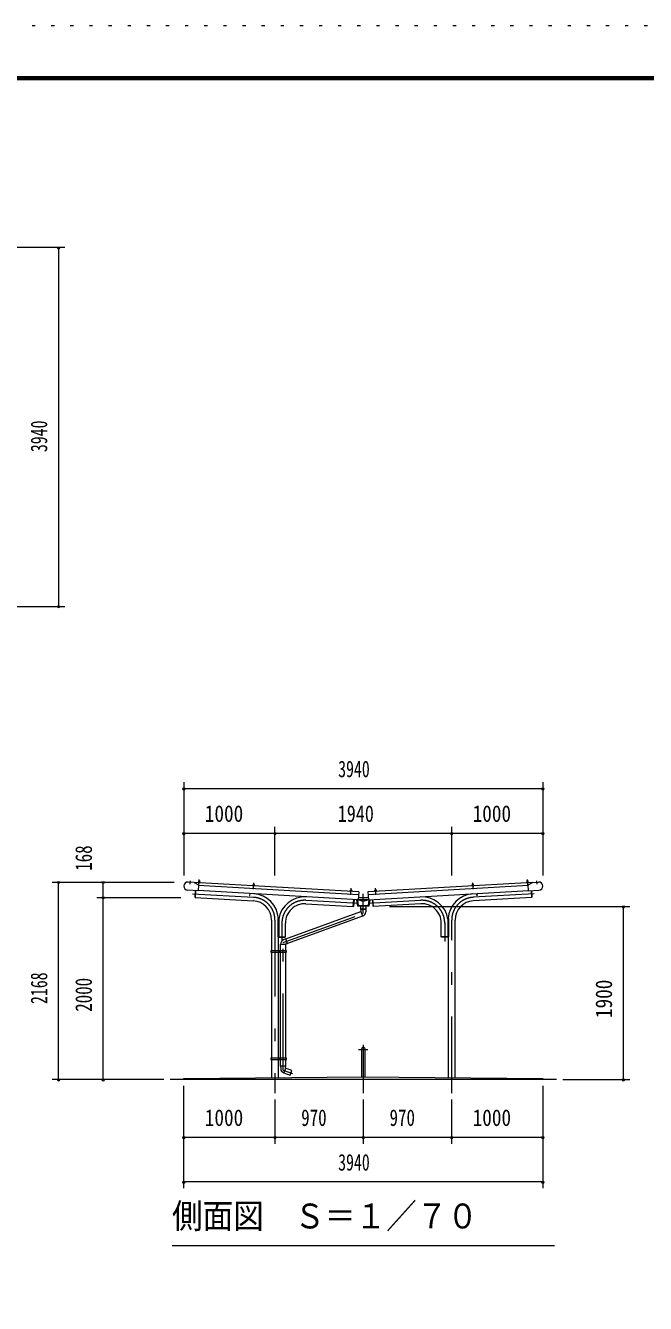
# Model space of a CAD drawing. Units: millimetres, scale not verified. Extents: x -30294 to 30299, y -14700 to 14700.
# Drawn here: x 1878 to 8682, y 668 to 14700 of the extents above; entities that cross this region are included whole.
import ezdxf
from ezdxf.enums import TextEntityAlignment as Align

# ---------------------------------------------------------------- set-up
doc = ezdxf.new("R2010")
doc.units = ezdxf.units.MM
doc.header["$LTSCALE"] = 70
doc.linetypes.add('USER3', pattern=[24, 12, -5, 2, -5])
doc.linetypes.add('USER4', pattern=[3, 0.5, -2.5])
for name, color, linetype, lineweight in [('0-2_1-0BOLD', 7, 'Continuous', 18), ('0-3_1-2CENTER', 3, 'USER3', 18), ('0-5_1-5DIM', 3, 'Continuous', 18), ('0-C_F-F', 5, 'Continuous', 18), ('0-D_F-E_J_ADD', 5, 'USER4', 18)]:
    doc.layers.add(name, color=color, linetype=linetype, lineweight=lineweight)
doc.styles.add('ＭＳ ゴシック', font='')
doc.styles.get('ＭＳ ゴシック').set_extended_font_data('MS Gothic')

msp = doc.modelspace()

# ---------------------------------------------------------------- linework, layer by layer
at = {"layer": '0-2_1-0BOLD'}
for p, q in [((3772.83, 5198.02), (3658.52, 5204.61)), ((3728.15, 5291.75), (3663.76, 5295.46)), ((3728.15, 5291.75), (3776.63, 5263.91)), ((5535.15, 5187.05), (3729.11, 5291.2)), ((3739.68, 5199.93), (3735.58, 5128.85)), ((3742.88, 5199.75), (3738.66, 5126.57)), ((3771.98, 5291.97), (3794.45, 5290.67)), ((3776.63, 5263.91), (3772.83, 5198.02)), ((5530.08, 5099.7), (3773.01, 5201.01)), ((3776.45, 5260.92), (5533.55, 5159.6)), ((3780.26, 5296.56), (3780.56, 5301.67)), ((3787.69, 5310.22), (3780.95, 5310.6)), ((3787.05, 5301.3), (3786.75, 5296.19)), ((4393.46, 5256.13), (4370.99, 5257.43)), ((4379.57, 5267.14), (4379.27, 5262.02)), ((4379.95, 5276.07), (4386.69, 5275.68)), ((4385.76, 5261.65), (4386.05, 5266.76)), ((5439.2, 5195.83), (5439.01, 5192.6)), ((5447.77, 5205.54), (5447.48, 5200.43)), ((5448.16, 5214.47), (5447.67, 5206.05)), ((5453.96, 5200.05), (5454.26, 5205.16)), ((5637.72, 5159.6), (7394.82, 5260.92)), ((5641.2, 5099.7), (7398.27, 5201.01)), ((5716.38, 5214.09), (5716.86, 5205.66)), ((5717.02, 5205.16), (5717.31, 5200.05)), ((5723.8, 5200.43), (5723.5, 5205.54)), ((6777.82, 5256.13), (6800.29, 5257.43)), ((6791.32, 5276.07), (6784.59, 5275.68)), ((6785.52, 5261.65), (6785.23, 5266.76)), ((6791.71, 5267.14), (6792.01, 5262.02)), ((7376.83, 5290.67), (7399.29, 5291.97)), ((7390.33, 5310.6), (7383.59, 5310.22)), ((7384.53, 5296.19), (7384.23, 5301.3)), ((7390.72, 5301.67), (7391.01, 5296.56)), ((7398.45, 5198.02), (7512.76, 5204.61)), ((7428.4, 5199.75), (7432.61, 5126.57)), ((7431.59, 5199.93), (7435.7, 5128.85)), ((3735.59, 5128.85), (3738.78, 5128.66)), ((3738.66, 5126.57), (4377.83, 5089.71)), ((4340.79, 5146.24), (4342.06, 5168.2)), ((5483.35, 5102.18), (5479.09, 5028.32)), ((5523.58, 5030.37), (5512.93, 5100.69)), ((5585.64, 5082.67), (5530, 5099.71)), ((5535.15, 5187.05), (5530.08, 5099.7)), ((5530.26, 5102.68), (5641.02, 5102.68)), ((5639.87, 5122.67), (5531.41, 5122.67)), ((5641.28, 5099.71), (5585.64, 5082.67)), ((5687.93, 5102.18), (5692.19, 5028.32)), ((7432.61, 5126.57), (6793.45, 5089.71)), ((6830.49, 5146.24), (6829.22, 5168.2)), ((7435.69, 5128.85), (7432.5, 5128.66)), ((5576.82, 4919.39), (4753.81, 4619.85)), ((5479.09, 5028.32), (5475.9, 5028.5)), ((5558.14, 4993.13), (5558.14, 5002.67)), ((5614.64, 4993.13), (5612.88, 4967.33)), ((5613.14, 5002.67), (5613.14, 4993.13)), ((5692.19, 5028.32), (5695.38, 5028.5)), ((4577.49, 4878.22), (4577.49, 4541.08)), ((4656.79, 4894.99), (4656.79, 4694.99)), ((4730.09, 4694.99), (4730.09, 4844.99)), ((6514.48, 4894.99), (6520.49, 4894.99)), ((6514.48, 4894.99), (6514.48, 4694.99)), ((6520.49, 4894.99), (6520.49, 4694.99)), ((6593.79, 3147.3), (6593.79, 4878.22)), ((4650.78, 4694.99), (4730.09, 4694.99)), ((4653.78, 4541.08), (4653.78, 4694.99)), ((4734.49, 4672.94), (4710.85, 4662.46)), ((4754.32, 4618.43), (4734.49, 4672.94)), ((6517.49, 4694.99), (6517.49, 3148.08)), ((4569.79, 4533.08), (4575.89, 4533.08)), ((4575.89, 4541.08), (4575.89, 4525.08)), ((4577.49, 4525.08), (4577.49, 3361.93)), ((4653.79, 3361.93), (4653.79, 4525.08)), ((4655.39, 4525.08), (4655.39, 4541.08)), ((4676.54, 4525.08), (4676.54, 4541.08)), ((4678.14, 4541.08), (4678.14, 4612.18)), ((4678.14, 3361.93), (4678.14, 4525.08)), ((4754.32, 4618.43), (4733.14, 4612.32)), ((4733.14, 4525.08), (4733.14, 3361.93)), ((4734.74, 4541.08), (4734.74, 4525.08)), ((4734.74, 4533.08), (4740.84, 4533.08)), ((5564.29, 3457.54), (5564.29, 3157.32)), ((5606.99, 3157.32), (5606.99, 3457.54)), ((4575.89, 3353.93), (4569.79, 3353.93)), ((4575.89, 3361.93), (4575.89, 3345.93)), ((4577.49, 3345.93), (4577.49, 3147.3)), ((4653.79, 3148.08), (4653.79, 3345.93)), ((4655.39, 3345.93), (4655.39, 3361.93)), ((4676.54, 3345.93), (4676.54, 3361.93)), ((4678.14, 3272.56), (4678.14, 3345.93)), ((4733.14, 3345.93), (4733.14, 3272.56)), ((4734.74, 3361.93), (4734.74, 3345.93)), ((4740.84, 3353.93), (4734.74, 3353.93)), ((7705.65, 3127.54), (3465.63, 3127.54)), ((4714.46, 3198.83), (4781.28, 3174.52))]:
    msp.add_line(p, q, dxfattribs=at)
for points in [[(3794.26, 5287.44), (3794.45, 5290.67), (3790.36, 5295.98), (3776.66, 5296.77), (3771.98, 5291.97), (3771.8, 5288.73)], [(3789.99, 5296), (3790.29, 5301.11), (3789.45, 5301.66), (3778.22, 5302.31), (3777.31, 5301.86), (3777.02, 5296.75)], [(3780.47, 5302.18), (3780.95, 5310.6), (3782.14, 5311.66), (3786.63, 5311.41), (3787.69, 5310.22), (3787.2, 5301.8)], [(4370.8, 5254.2), (4370.99, 5257.43), (4375.66, 5262.23), (4389.37, 5261.44), (4393.46, 5256.13), (4393.27, 5252.9)], [(4376.03, 5262.21), (4376.32, 5267.32), (4377.22, 5267.78), (4388.46, 5267.13), (4389.3, 5266.58), (4389, 5261.46)], [(4386.21, 5267.26), (4386.69, 5275.68), (4385.64, 5276.87), (4381.14, 5277.13), (4379.95, 5276.07), (4379.46, 5267.64)], [(5461.66, 5194.54), (5439.2, 5195.83), (5443.87, 5200.64), (5457.58, 5199.85)], [(5444.23, 5200.61), (5444.53, 5205.73), (5445.43, 5206.18), (5456.67, 5205.53), (5457.51, 5204.98), (5457.21, 5199.86)], [(5454.42, 5205.66), (5454.9, 5214.09), (5453.84, 5215.27), (5449.34, 5215.53), (5448.16, 5214.47), (5454.9, 5214.09)], [(5457.58, 5199.85), (5461.66, 5194.54), (5461.48, 5191.31)], [(7442.17, 5291.2), (5636.13, 5187.05), (5641.2, 5099.7)], [(5732.08, 5195.83), (5727.41, 5200.64), (5713.7, 5199.85), (5709.61, 5194.54)], [(5709.8, 5191.31), (5709.61, 5194.54), (5732.08, 5195.83), (5732.27, 5192.6)], [(5714.06, 5199.86), (5713.77, 5204.98), (5714.61, 5205.53), (5725.84, 5206.18), (5726.75, 5205.73), (5727.04, 5200.61)], [(5723.61, 5206.05), (5723.12, 5214.47), (5716.38, 5214.09), (5717.43, 5215.27), (5721.93, 5215.53), (5723.12, 5214.47)], [(6800.48, 5254.2), (6800.29, 5257.43), (6795.61, 5262.23), (6781.91, 5261.44), (6777.82, 5256.13), (6778.01, 5252.9)], [(6795.25, 5262.21), (6794.96, 5267.32), (6794.05, 5267.78), (6782.82, 5267.13), (6781.98, 5266.58), (6782.28, 5261.46)], [(6785.07, 5267.26), (6784.59, 5275.68), (6785.64, 5276.87), (6790.14, 5277.13), (6791.32, 5276.07), (6791.81, 5267.64)], [(7399.48, 5288.73), (7399.29, 5291.97), (7394.62, 5296.77), (7380.91, 5295.98), (7376.83, 5290.67), (7377.01, 5287.44)], [(7394.25, 5296.75), (7393.96, 5301.86), (7393.06, 5302.31), (7381.83, 5301.66), (7380.99, 5301.11), (7381.28, 5296)], [(7384.08, 5301.8), (7383.59, 5310.22), (7384.65, 5311.41), (7389.14, 5311.66), (7390.33, 5310.6), (7390.81, 5302.18)], [(7398.45, 5198.02), (7394.65, 5263.91), (7443.13, 5291.75), (7507.52, 5295.46)], [(4338.86, 5168.39), (4337.6, 5146.43), (4340.79, 5146.24)], [(4954.13, 5056.49), (5475.77, 5026.41), (5480.14, 5102.18)], [(5520.69, 5100.24), (5530.11, 5037.97), (5641.17, 5037.97), (5650.6, 5100.25)], [(5658.35, 5100.69), (5647.71, 5030.37), (5523.58, 5030.37)], [(6217.14, 5056.49), (5695.5, 5026.41), (5691.14, 5102.18)], [(6832.41, 5168.39), (6833.68, 5146.43), (6830.49, 5146.24)], [(4735, 4671.53), (5558.14, 4971.13), (5576.95, 4919.44)], [(5555.64, 5029.67), (5555.64, 5002.67), (5615.64, 5002.67), (5615.64, 5029.67)], [(5614.64, 4993.13), (5556.64, 4993.13), (5558.14, 4971.12)], [(4650.78, 4694.99), (4650.78, 4894.99), (4656.79, 4894.99)], [(6520.49, 4694.99), (6441.19, 4694.99), (6441.19, 4844.99)], [(4655.94, 4694.99), (4655.94, 4691.79), (4727.94, 4691.79), (4727.94, 4694.99)], [(6515.34, 4694.99), (6515.34, 4691.79), (6443.34, 4691.79), (6443.34, 4694.99)], [(4678.14, 4612.32), (4733.14, 4612.32), (4733.14, 4541.08)], [(4733.14, 3250.56), (4734.64, 3272.56), (4676.64, 3272.56), (4678.4, 3246.77)], [(4781.28, 3174.52), (4800.09, 3226.2), (4733.14, 3250.56), (4714.33, 3198.88)], [(3615.64, 3127.54), (3615.64, 3137.54), (5585.64, 3157.54), (7555.64, 3137.54), (7555.64, 3127.54)]]:
    msp.add_lwpolyline(points, dxfattribs=at)
for points in [[(4569.79, 4525.08), (4740.84, 4525.08), (4740.84, 4541.08), (4569.79, 4541.08)], [(4660.96, 4530.19), (4665.96, 4527.3), (4670.96, 4530.19), (4670.96, 4535.96), (4665.96, 4538.85), (4660.96, 4535.96)], [(4740.84, 3345.93), (4740.84, 3361.93), (4569.79, 3361.93), (4569.79, 3345.93)], [(4670.96, 3351.04), (4665.96, 3348.16), (4660.96, 3351.04), (4660.96, 3356.81), (4665.96, 3359.7), (4670.96, 3356.81)]]:
    msp.add_lwpolyline(points, close=True, dxfattribs=at)
for centre, radius in [((4665.96, 4533.08), 6.25), ((4665.96, 4533.08), 4.9), ((4665.96, 3353.93), 6.25), ((4665.96, 3353.93), 4.9)]:
    msp.add_circle(centre, radius, dxfattribs=at)
for centre, radius, start, end in [((3661.14, 5250.04), 45.5, 86.69978, 266.69978), ((3778.81, 5299.4), 2.88, 52.31572, 112.31572), ((3783.21, 5291.26), 10.75, 69.11201, 104.28793), ((3788.53, 5298.84), 2.88, 61.08423, 121.08423), ((4377.81, 5264.86), 2.88, 52.31572, 112.31572), ((4382.22, 5256.72), 10.75, 69.11201, 104.28793), ((4387.54, 5264.3), 2.88, 61.08423, 121.08423), ((5446.02, 5203.27), 2.88, 52.31572, 112.31572), ((5450.43, 5195.12), 10.75, 69.11201, 104.28793), ((5455.75, 5202.7), 2.88, 61.08423, 121.08423), ((5715.53, 5202.7), 2.88, 58.91577, 118.91577), ((5720.85, 5195.12), 10.75, 75.71207, 110.88799), ((5725.26, 5203.27), 2.88, 67.68428, 127.68428), ((6783.74, 5264.3), 2.88, 58.91577, 118.91577), ((6789.06, 5256.72), 10.75, 75.71207, 110.88799), ((6793.47, 5264.86), 2.88, 67.68428, 127.68428), ((7382.75, 5298.84), 2.88, 58.91577, 118.91577), ((7388.07, 5291.26), 10.75, 75.71207, 110.88799), ((7392.47, 5299.4), 2.88, 67.68428, 127.68428), ((7510.14, 5250.04), 45.5, 273.30022, 93.30022), ((4365.63, 4878.22), 211.85, 0, 86.7), ((4365.63, 4878.22), 288.15, 3.33707, 86.70007), ((4941.94, 4844.99), 288.15, 86.70003, 171.72519), ((4941.94, 4844.99), 211.85, 86.7, 180), ((6229.34, 4844.99), 288.15, 8.27481, 93.29997), ((6229.34, 4844.99), 211.85, 0, 93.3), ((6805.64, 4878.22), 288.15, 93.29993, 176.66293), ((6805.64, 4878.22), 211.85, 93.3, 180), ((5558.01, 4971.08), 55, 289.99945, 356.09424), ((4733.14, 4612.18), 55, 113.90576, 180), ((5585.64, 3457.54), 21.35, 0, 180), ((4733.27, 3250.52), 55, 183.90576, 250)]:
    msp.add_arc(centre, radius, start, end, dxfattribs=at)
at = {"layer": '0-3_1-2CENTER'}
for p, q in [((3684.1, 5309.92), (3681.9, 5270.98)), ((3780.99, 5252.67), (3785.03, 5322.77)), ((4379.99, 5218.13), (4384.03, 5288.23)), ((5448.2, 5156.53), (5452.25, 5226.63)), ((5723.07, 5156.53), (5719.03, 5226.63)), ((6791.28, 5218.13), (6787.24, 5288.23)), ((7390.29, 5252.67), (7386.25, 5322.77)), ((7487.17, 5309.92), (7489.38, 5270.98)), ((3711.14, 5166.37), (4380.03, 5127.8)), ((5531.08, 5061.43), (4956.33, 5094.57)), ((6214.95, 5094.57), (5640.19, 5061.43)), ((7460.14, 5166.37), (6791.25, 5127.8)), ((4615.64, 4878.22), (4615.64, 2977.54)), ((4691.94, 4844.99), (4691.94, 4641.79)), ((6479.34, 4844.99), (6479.34, 4641.79)), ((6555.64, 2977.54), (6555.64, 4878.22)), ((4678.46, 4533.08), (4653.46, 4533.08)), ((4665.96, 4520.58), (4665.96, 4545.58)), ((5585.64, 3508.89), (5585.64, 2977.54)), ((5534.29, 3457.54), (5636.99, 3457.54)), ((4653.46, 3353.93), (4678.46, 3353.93)), ((4665.96, 3366.43), (4665.96, 3341.43)), ((4705.64, 3231.31), (4809.39, 3193.55))]:
    msp.add_line(p, q, dxfattribs=at)
msp.add_lwpolyline([(4705.64, 3231.31), (4705.64, 4631.58), (5585.64, 4951.87), (5585.64, 5165.66)], dxfattribs=at)
for centre, start, end in [((4365.63, 4878.22), 0, 86.69983), ((4941.94, 4844.99), 86.70003, 180), ((6229.34, 4844.99), 0, 93.29997), ((6805.64, 4878.22), 93.30017, 180)]:
    msp.add_arc(centre, 250, start, end, dxfattribs=at)
at = {"layer": '0-5_1-5DIM'}
for p, q in [((2310.63, 12262.54), (918.62, 12262.54)), ((2254.63, 12262.54), (2226.63, 12262.54)), ((2240.63, 12262.54), (2240.63, 8322.54)), ((918.62, 8322.54), (2310.63, 8322.54)), ((2254.63, 8322.54), (2226.63, 8322.54)), ((3629.64, 6321.54), (3601.64, 6321.54)), ((3615.64, 6391.54), (3615.64, 5365.54)), ((3615.64, 6321.54), (7555.64, 6321.54)), ((7569.64, 6321.54), (7541.64, 6321.54)), ((7555.64, 6391.54), (7555.64, 5365.54)), ((4615.64, 5365.54), (4615.64, 5901.54)), ((6555.64, 5365.54), (6555.64, 5901.54)), ((3629.64, 5831.54), (3601.64, 5831.54)), ((3615.64, 5831.54), (4615.64, 5831.54)), ((4629.64, 5831.54), (4601.64, 5831.54)), ((4615.64, 5831.54), (6555.64, 5831.54)), ((6569.64, 5831.54), (6541.64, 5831.54)), ((6555.64, 5831.54), (7555.64, 5831.54)), ((7569.64, 5831.54), (7541.64, 5831.54)), ((2170.63, 5295.54), (3510.5, 5295.54)), ((2254.63, 5295.54), (2226.63, 5295.54)), ((2240.63, 3127.54), (2240.63, 5295.54)), ((2744.63, 5295.54), (2716.63, 5295.54)), ((2730.63, 5127.54), (2730.63, 5295.54)), ((2660.63, 5127.54), (3582.52, 5127.54)), ((2744.63, 5127.54), (2716.63, 5127.54)), ((2730.63, 3127.54), (2730.63, 5127.54)), ((5873.68, 5027.54), (8510.65, 5027.54)), ((8454.65, 5027.54), (8426.65, 5027.54)), ((8440.65, 3127.54), (8440.65, 5027.54)), ((3395.63, 3127.54), (2170.63, 3127.54)), ((2254.63, 3127.54), (2226.63, 3127.54)), ((2744.63, 3127.54), (2716.63, 3127.54)), ((7775.65, 3127.54), (8510.65, 3127.54)), ((8454.65, 3127.54), (8426.65, 3127.54)), ((3615.64, 1932.54), (3615.64, 3057.54)), ((7555.64, 3057.54), (7555.64, 1932.54)), ((4615.64, 2907.54), (4615.64, 2422.54)), ((5585.64, 2907.54), (5585.64, 2422.54)), ((6555.64, 2422.54), (6555.64, 2907.54)), ((3629.64, 2492.54), (3601.64, 2492.54)), ((3615.64, 2492.54), (4615.64, 2492.54)), ((4629.64, 2492.54), (4601.64, 2492.54)), ((4615.64, 2492.54), (5585.64, 2492.54)), ((5599.64, 2492.54), (5571.64, 2492.54)), ((5585.64, 2492.54), (6555.64, 2492.54)), ((6569.64, 2492.54), (6541.64, 2492.54)), ((6555.64, 2492.54), (7555.64, 2492.54)), ((7569.64, 2492.54), (7541.64, 2492.54)), ((3629.64, 2002.54), (3601.64, 2002.54)), ((7555.64, 2002.54), (3615.64, 2002.54)), ((7569.64, 2002.54), (7541.64, 2002.54)), ((7685.64, 1302.54), (3485.64, 1302.54))]:
    msp.add_line(p, q, dxfattribs=at)
for centre in [(2240.63, 12262.54), (2240.63, 8322.54), (3615.64, 6321.54), (7555.64, 6321.54), (3615.64, 5831.54), (4615.64, 5831.54), (6555.64, 5831.54), (7555.64, 5831.54), (2240.63, 5295.54), (2730.63, 5295.54), (2730.63, 5127.54), (8440.65, 5027.54), (2240.63, 3127.54), (2730.63, 3127.54), (8440.65, 3127.54), (3615.64, 2492.54), (4615.64, 2492.54), (5585.64, 2492.54), (6555.64, 2492.54), (7555.64, 2492.54), (3615.64, 2002.54), (7555.64, 2002.54)]:
    msp.add_arc(centre, 14, 180, 0, dxfattribs=at)
at = {"layer": '0-C_F-F'}
for points in [[(29599.18, -14000), (-10580.82, -14000), (-10580.82, 14140), (29599.18, 14140)], [(29595.67, -13996.5), (-10577.32, -13996.5), (-10577.32, 14136.5), (29595.67, 14136.5)], [(29592.17, -13993), (29592.17, 14133), (-10573.82, 14133), (-10573.82, -13993)], [(29588.67, -13989.5), (-10570.32, -13989.5), (-10570.32, 14129.5), (29588.67, 14129.5)], [(29585.18, -13986), (29585.18, 14126), (-10566.82, 14126), (-10566.82, -13986)], [(29581.68, -13982.5), (-10563.32, -13982.5), (-10563.32, 14122.5), (29581.68, 14122.5)], [(29578.17, -13979), (29578.17, 14119), (-10559.82, 14119), (-10559.82, -13979)], [(29574.68, -13975.5), (-10556.32, -13975.5), (-10556.32, 14115.5), (29574.68, 14115.5)], [(29571.17, -13972), (-10552.82, -13972), (-10552.82, 14112), (29571.17, 14112)], [(29567.68, -13968.5), (-10549.32, -13968.5), (-10549.32, 14108.5), (29567.68, 14108.5)], [(29564.17, -13965), (29564.17, 14105), (-10545.82, 14105), (-10545.82, -13965)]]:
    msp.add_lwpolyline(points, close=True, dxfattribs=at)
at = {"layer": '0-D_F-E_J_ADD'}
msp.add_lwpolyline([(30299.18, -14700), (-11280.82, -14700), (-11280.82, 14700), (30299.18, 14700)], close=True, dxfattribs=at)

# ---------------------------------------------------------------- texts
at = {"layer": '0-5_1-5DIM', "color": 7, "style": 'ＭＳ ゴシック'}
for s, width, p in [('3940', 0.7, (2170.63, 10016.03)), ('168', 0.75, (2660.63, 5419.29)), ('2168', 0.7, (2170.63, 3956.1)), ('2000', 0.75, (2660.63, 3871.29)), ('1900', 0.85, (8370.65, 3801.96))]:
    msp.add_text(s, height=182.3, rotation=90, dxfattribs=dict(at, width=width)).set_placement(p, align=Align.BOTTOM_LEFT)
for s, height, width, p in [('3940', 182.3, 0.7, (5309.12, 6391.54)), ('1000', 182.3, 0.85, (3845.71, 5901.54)), ('1940', 182.3, 0.8, (5304.58, 5901.54)), ('1000', 182.3, 0.85, (6785.71, 5901.54)), ('1000', 182.3, 0.85, (3845.71, 2562.54)), ('970', 182.3, 0.75, (4903.49, 2562.54)), ('970', 182.3, 0.75, (5873.49, 2562.54)), ('1000', 182.3, 0.85, (6785.71, 2562.54)), ('3940', 182.3, 0.7, (5309.12, 2072.54)), ('側面図\u3000Ｓ＝１／７０', 273.5, 0.9, (3485.64, 1409.85))]:
    msp.add_text(s, height=height, dxfattribs=dict(at, width=width)).set_placement(p, align=Align.BOTTOM_LEFT)

doc.saveas('drawing.dxf')
